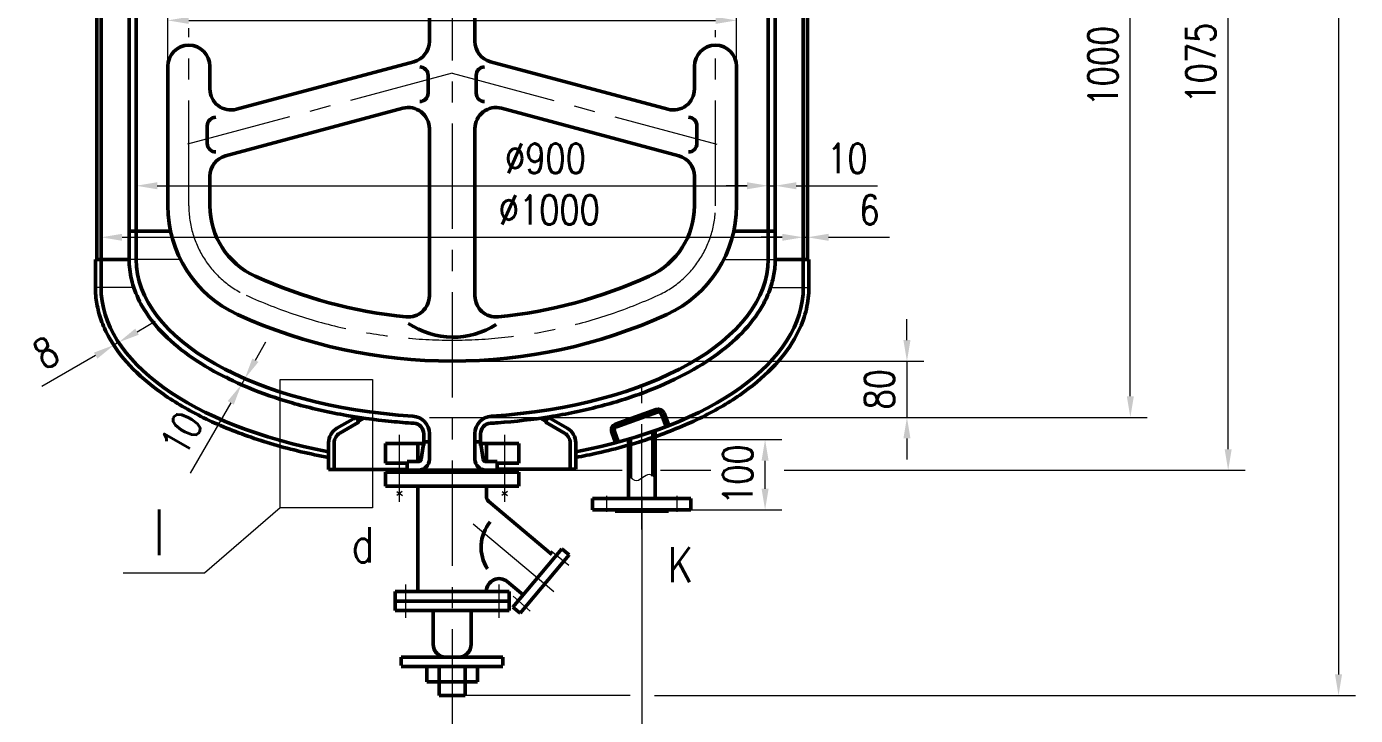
# Model space of a CAD drawing. Header units: millimetres. Extents: x -300 to 50368, y -660 to 14113.
# Drawn here: x 44387 to 46279, y 10563 to 11544 of the extents above; entities that cross this region are included whole.
import ezdxf

# ---------------------------------------------------------------- set-up
doc = ezdxf.new("R2010")
doc.units = ezdxf.units.MM
doc.header["$LTSCALE"] = 120
doc.linetypes.add('CENTER', pattern=[2, 1.25, -0.25, 0.25, -0.25])
doc.linetypes.add('PHANTOM', pattern=[2.5, 1.25, -0.25, 0.25, -0.25, 0.25, -0.25])
doc.layers.get('Defpoints').update_dxf_attribs({"lineweight": 18})
for name, color, linetype, lineweight in [('1轮廓实线层', 7, 'Continuous', 50), ('2细线层', 4, 'Continuous', 18), ('3中心线层', 1, 'CENTER', 18), ('5剖面线层', 2, 'Continuous', 18), ('7标注层', 4, 'Continuous', 20), ('9双点划线层', 6, 'PHANTOM', 18)]:
    doc.layers.add(name, color=color, linetype=linetype, lineweight=lineweight)
doc.styles.add('PC_TEXTSTYLE', font='gbenor.shx', dxfattribs={"width": 0.8, "bigfont": 'gbcbig.shx'})
doc.styles.add('TH_GBDIM', font='romans.shx', dxfattribs={"width": 0.8, "bigfont": 'gbcbig.shx'})
doc.dimstyles.new('TH_GBDIM', dxfattribs={"dimscale": 12, "dimtxt": 3.5, "dimasz": 2.5, "dimexe": 2, "dimexo": 0, "dimgap": 1.5, "dimtad": 1, "dimdec": 0, "dimzin": 0, "dimdsep": 46, "dimtxsty": 'TH_GBDIM', "dimcen": 2.5, "dimclrd": 256, "dimclre": 256, "dimclrt": 256, "dimadec": 0, "dimazin": 0, "dimtfac": 0.714286, "dimtdec": 0, "dimtmove": 0, "dimatfit": 3, "dimfxl": 0, "dimtzin": 0, "dimlwd": -1, "dimlwe": -1, "dimarcsym": 0})

# ---------------------------------------------------------------- blocks, each defined once
blk = doc.blocks.new('*D148')
at = {"layer": '7标注层'}
for p, q in [((45263.1, 10871.2), (45263.1, 10386.6)), ((44993.1, 10495.1), (44993.1, 10386.6)), ((45023.1, 10410.6), (45233.1, 10410.6))]:
    blk.add_line(p, q, dxfattribs=at)
for points in [[(45023.1, 10415.6), (45023.1, 10405.6), (44993.1, 10410.6)], [(45233.1, 10415.6), (45233.1, 10405.6), (45263.1, 10410.6)]]:
    blk.add_solid(points, dxfattribs=at)
at = {"layer": 'Defpoints', "color": 0}
for p in [(45263.1, 10871.2), (44993.1, 10495.1), (45263.1, 10410.6)]:
    blk.add_point(p, dxfattribs=at)
at = {"layer": '7标注层', "insert": (45128.1, 10449.6), "char_height": 42, "attachment_point": 5, "style": 'TH_GBDIM'}
blk.add_mtext('270', dxfattribs=at)
blk = doc.blocks.new('*D149')
at = {"layer": '7标注层'}
for p, q in [((45263.1, 10956), (45462.7, 10956)), ((45438.7, 10886), (45438.7, 10926)), ((45333.1, 10856), (45462.7, 10856))]:
    blk.add_line(p, q, dxfattribs=at)
for points in [[(45433.7, 10926), (45443.7, 10926), (45438.7, 10956)], [(45433.7, 10886), (45443.7, 10886), (45438.7, 10856)]]:
    blk.add_solid(points, dxfattribs=at)
at = {"layer": 'Defpoints', "color": 0}
for p in [(45263.1, 10956), (45438.7, 10956), (45333.1, 10856)]:
    blk.add_point(p, dxfattribs=at)
at = {"layer": '7标注层', "insert": (45399.7, 10906), "char_height": 42, "attachment_point": 5, "rotation": 90, "style": 'TH_GBDIM'}
blk.add_mtext('100', dxfattribs=at)
blk = doc.blocks.new('*D150')
at = {"layer": '7标注层'}
for p, q in [((45640.7, 11097.7), (45640.7, 11127.7)), ((44993.1, 11067.7), (45664.7, 11067.7)), ((45640.7, 11067.7), (45640.7, 10987.7)), ((44993.1, 10987.7), (45664.7, 10987.7)), ((45640.7, 10957.7), (45640.7, 10927.7))]:
    blk.add_line(p, q, dxfattribs=at)
for points in [[(45635.7, 11097.7), (45645.7, 11097.7), (45640.7, 11067.7)], [(45635.7, 10957.7), (45645.7, 10957.7), (45640.7, 10987.7)]]:
    blk.add_solid(points, dxfattribs=at)
at = {"layer": 'Defpoints', "color": 0}
for p in [(44993.1, 11067.7), (44993.1, 10987.7), (45640.7, 10987.7)]:
    blk.add_point(p, dxfattribs=at)
at = {"layer": '7标注层', "insert": (45601.7, 11027.7), "char_height": 42, "attachment_point": 5, "rotation": 90, "style": 'TH_GBDIM'}
blk.add_mtext('80', dxfattribs=at)
blk = doc.blocks.new('*D154')
at = {"layer": '7标注层'}
for p, q in [((44493.1, 11225.6), (44493.1, 11268.1)), ((45493.1, 11225.6), (45493.1, 11268.1)), ((44523.1, 11244.1), (45463.1, 11244.1))]:
    blk.add_line(p, q, dxfattribs=at)
for points in [[(44523.1, 11249.1), (44523.1, 11239.1), (44493.1, 11244.1)], [(45463.1, 11249.1), (45463.1, 11239.1), (45493.1, 11244.1)]]:
    blk.add_solid(points, dxfattribs=at)
at = {"layer": 'Defpoints', "color": 0}
for p in [(45493.1, 11244.1), (44493.1, 11225.6), (45493.1, 11225.6)]:
    blk.add_point(p, dxfattribs=at)
at = {"layer": '7标注层', "insert": (45131.4, 11283.1), "char_height": 42, "attachment_point": 5, "style": 'TH_GBDIM'}
blk.add_mtext('%%C1000', dxfattribs=at)
blk = doc.blocks.new('*D138')
at = {"layer": '7标注层'}
for p, q in [((45491.1, 11987.7), (45982.8, 11987.7)), ((45958.8, 11017.7), (45958.8, 11957.7)), ((44993.1, 10987.7), (45982.8, 10987.7))]:
    blk.add_line(p, q, dxfattribs=at)
for points in [[(45953.8, 11957.7), (45963.8, 11957.7), (45958.8, 11987.7)], [(45953.8, 11017.7), (45963.8, 11017.7), (45958.8, 10987.7)]]:
    blk.add_solid(points, dxfattribs=at)
at = {"layer": 'Defpoints', "color": 0}
for p in [(45491.1, 11987.7), (45958.8, 11987.7), (44993.1, 10987.7)]:
    blk.add_point(p, dxfattribs=at)
at = {"layer": '7标注层', "insert": (45919.8, 11487.7), "char_height": 42, "attachment_point": 5, "rotation": 90, "style": 'TH_GBDIM'}
blk.add_mtext('1000', dxfattribs=at)
blk = doc.blocks.new('*D147')
at = {"layer": '7标注层'}
for p, q in [((45491.1, 11987.7), (46122.1, 11987.7)), ((46098.1, 10942.3), (46098.1, 11957.7)), ((45465.7, 10912.3), (46122.1, 10912.3))]:
    blk.add_line(p, q, dxfattribs=at)
for points in [[(46093.1, 11957.7), (46103.1, 11957.7), (46098.1, 11987.7)], [(46093.1, 10942.3), (46103.1, 10942.3), (46098.1, 10912.3)]]:
    blk.add_solid(points, dxfattribs=at)
at = {"layer": 'Defpoints', "color": 0}
for p in [(45491.1, 11987.7), (46098.1, 11987.7), (45465.7, 10912.3)]:
    blk.add_point(p, dxfattribs=at)
at = {"layer": '7标注层', "insert": (46059.1, 11492.1), "char_height": 42, "attachment_point": 5, "rotation": 90, "style": 'TH_GBDIM'}
blk.add_mtext('1075', dxfattribs=at)
blk = doc.blocks.new('*D140')
at = {"layer": '7标注层'}
for p, q in [((45106.3, 13661.6), (46279.3, 13661.6)), ((46255.3, 13631.6), (46255.3, 10621.6)), ((45281, 10591.6), (46279.3, 10591.6))]:
    blk.add_line(p, q, dxfattribs=at)
for points in [[(46250.3, 13631.6), (46260.3, 13631.6), (46255.3, 13661.6)], [(46250.3, 10621.6), (46260.3, 10621.6), (46255.3, 10591.6)]]:
    blk.add_solid(points, dxfattribs=at)
at = {"layer": 'Defpoints', "color": 0}
for p in [(45106.3, 13661.6), (45281, 10591.6), (46255.3, 10591.6)]:
    blk.add_point(p, dxfattribs=at)
at = {"layer": '7标注层', "insert": (46216.3, 12183.9), "char_height": 42, "attachment_point": 5, "rotation": 90, "style": 'TH_GBDIM'}
blk.add_mtext('3070', dxfattribs=at)
blk = doc.blocks.new('*D141')
at = {"layer": '7标注层'}
for p, q in [((44543.1, 11412.2), (44543.1, 11293.5)), ((45443.1, 11412.2), (45443.1, 11293.5)), ((44573.1, 11317.5), (45413.1, 11317.5))]:
    blk.add_line(p, q, dxfattribs=at)
for points in [[(44573.1, 11322.5), (44573.1, 11312.5), (44543.1, 11317.5)], [(45413.1, 11322.5), (45413.1, 11312.5), (45443.1, 11317.5)]]:
    blk.add_solid(points, dxfattribs=at)
at = {"layer": 'Defpoints', "color": 0}
for p in [(44543.1, 11412.2), (45443.1, 11412.2), (45443.1, 11317.5)]:
    blk.add_point(p, dxfattribs=at)
at = {"layer": '7标注层', "insert": (45125.9, 11356.5), "char_height": 42, "attachment_point": 5, "style": 'TH_GBDIM'}
blk.add_mtext('%%c900', dxfattribs=at)
blk = doc.blocks.new('*D155')
at = {"layer": '7标注层'}
for p, q in [((45443.1, 11317.5), (45443.1, 11341.5)), ((45453.1, 11317.5), (45453.1, 11341.5)), ((45413.1, 11317.5), (45383.1, 11317.5)), ((45443.1, 11317.5), (45453.1, 11317.5)), ((45483.1, 11317.5), (45598.7, 11317.5))]:
    blk.add_line(p, q, dxfattribs=at)
for points in [[(45413.1, 11322.5), (45413.1, 11312.5), (45443.1, 11317.5)], [(45483.1, 11322.5), (45483.1, 11312.5), (45453.1, 11317.5)]]:
    blk.add_solid(points, dxfattribs=at)
at = {"layer": 'Defpoints', "color": 0}
for p in [(45443.1, 11317.5), (45453.1, 11317.5), (45453.1, 11317.5)]:
    blk.add_point(p, dxfattribs=at)
at = {"layer": '7标注层', "insert": (45555.9, 11356.5), "char_height": 42, "attachment_point": 5, "style": 'TH_GBDIM'}
blk.add_mtext('10', dxfattribs=at)
blk = doc.blocks.new('*D156')
at = {"layer": '7标注层'}
for p, q in [((45493.1, 11244.1), (45493.1, 11268.1)), ((45499.1, 11244.1), (45499.1, 11268.1)), ((45463.1, 11244.1), (45433.1, 11244.1)), ((45493.1, 11244.1), (45499.1, 11244.1)), ((45529.1, 11244.1), (45615.9, 11244.1))]:
    blk.add_line(p, q, dxfattribs=at)
for points in [[(45463.1, 11249.1), (45463.1, 11239.1), (45493.1, 11244.1)], [(45529.1, 11249.1), (45529.1, 11239.1), (45499.1, 11244.1)]]:
    blk.add_solid(points, dxfattribs=at)
at = {"layer": 'Defpoints', "color": 0}
for p in [(45493.1, 11244.1), (45499.1, 11244.1), (45499.1, 11244.1)]:
    blk.add_point(p, dxfattribs=at)
at = {"layer": '7标注层', "insert": (45587.5, 11283.1), "char_height": 42, "attachment_point": 5, "style": 'TH_GBDIM'}
blk.add_mtext('6', dxfattribs=at)
blk = doc.blocks.new('*D161')
at = {"layer": '7标注层'}
for p, q in [((44512.8, 11088.2), (44499.4, 11111.4)), ((44519.7, 11092.2), (44506.3, 11115.4)), ((44544.3, 11109.6), (44570.3, 11124.6)), ((44518.3, 11094.6), (44511.4, 11090.6)), ((44485.4, 11075.6), (44408.8, 11031.4))]:
    blk.add_line(p, q, dxfattribs=at)
for points in [[(44541.8, 11114), (44546.8, 11105.3), (44518.3, 11094.6)], [(44482.9, 11079.9), (44487.9, 11071.3), (44511.4, 11090.6)]]:
    blk.add_solid(points, dxfattribs=at)
at = {"layer": 'Defpoints', "color": 0}
for p in [(44518.3, 11094.6), (44519.7, 11092.2), (44512.8, 11088.2)]:
    blk.add_point(p, dxfattribs=at)
at = {"layer": '7标注层', "insert": (44414.6, 11079.8), "char_height": 42, "attachment_point": 5, "rotation": 30.0001, "style": 'TH_GBDIM'}
blk.add_mtext('8', dxfattribs=at)
blk = doc.blocks.new('*D162')
at = {"layer": '7标注层'}
for p, q in [((44712.9, 11069.1), (44727.9, 11095.1)), ((44699.6, 11042.1), (44677.1, 11055.1)), ((44694.5, 11033.4), (44672.1, 11046.4)), ((44697.9, 11043.1), (44692.9, 11034.4)), ((44677.9, 11008.4), (44620.1, 10908.3))]:
    blk.add_line(p, q, dxfattribs=at)
for points in [[(44708.6, 11071.6), (44717.2, 11066.6), (44697.9, 11043.1)], [(44673.5, 11010.9), (44682.2, 11005.9), (44692.9, 11034.4)]]:
    blk.add_solid(points, dxfattribs=at)
at = {"layer": 'Defpoints', "color": 0}
for p in [(44692.9, 11034.4), (44694.5, 11033.4), (44699.6, 11042.1)]:
    blk.add_point(p, dxfattribs=at)
at = {"layer": '7标注层', "insert": (44607.7, 10964.9), "char_height": 42, "attachment_point": 5, "rotation": 60.0001, "style": 'TH_GBDIM'}
blk.add_mtext('10', dxfattribs=at)
blk = doc.blocks.new('*D164')
at = {"layer": '7标注层'}
for p, q in [((44588.1, 11487.7), (44588.1, 11577)), ((45398.1, 11487.7), (45398.1, 11577)), ((44618.1, 11553), (45368.1, 11553))]:
    blk.add_line(p, q, dxfattribs=at)
for points in [[(44618.1, 11558), (44618.1, 11548), (44588.1, 11553)], [(45368.1, 11558), (45368.1, 11548), (45398.1, 11553)]]:
    blk.add_solid(points, dxfattribs=at)
at = {"layer": 'Defpoints', "color": 0}
for p in [(45398.1, 11553), (44588.1, 11487.7), (45398.1, 11487.7)]:
    blk.add_point(p, dxfattribs=at)
at = {"layer": '7标注层', "insert": (45138.6, 11592), "char_height": 42, "attachment_point": 5, "style": 'TH_GBDIM'}
blk.add_mtext('%%C810{}{}', dxfattribs=at)

msp = doc.modelspace()

# ---------------------------------------------------------------- hatches: boundary and pattern name
at = {"layer": '5剖面线层'}
h = msp.add_hatch(dxfattribs=at)
h.set_pattern_fill('ANSI37', color=256, scale=0.1, style=0)
h.set_pattern_definition([(45, (9507.66893, 469.58474), (-0.224506403, 0.224506403), []), (135, (9507.66893, 469.58474), (-0.224506403, -0.224506403), [])])
edge = h.paths.add_edge_path()
edge.add_spline(control_points=[(44867.75, 10986.39), (44863.54, 10987), (44859.35, 10987.65), (44855.18, 10988.32)], knot_values=[1.8543315, 1.8543315, 1.8543315, 1.8543315, 1.883204, 1.883204, 1.883204, 1.883204], degree=3, periodic=0)
edge.add_line((44855.18, 10988.32), (44860.37, 10982.13))
edge.add_line((44860.37, 10982.13), (44867.75, 10986.39))
h = msp.add_hatch(dxfattribs=at)
h.set_pattern_fill('ANSI37', color=256, scale=0.1, style=0)
h.set_pattern_definition([(135.0002994, (80478.5421, 469.7702), (0.2245052297, 0.2245075764), []), (45.0002994, (80478.5421, 469.7702), (0.2245075764, -0.2245052297), [])])
edge = h.paths.add_edge_path()
edge.add_spline(control_points=[(45118.41, 10986.39), (45122.62, 10987), (45126.81, 10987.65), (45130.98, 10988.32)], knot_values=[1.8543315, 1.8543315, 1.8543315, 1.8543315, 1.883204, 1.883204, 1.883204, 1.883204], degree=3, periodic=0)
edge.add_line((45130.98, 10988.32), (45125.79, 10982.13))
edge.add_line((45125.79, 10982.13), (45118.41, 10986.39))
h = msp.add_hatch(dxfattribs=at)
h.set_pattern_fill('ANSI37', color=256, style=0)
h.set_pattern_definition([(315, (4248.5053, 13375.2222), (-2.24506403, -2.24506403), []), (225, (4248.5053, 13375.2222), (-2.24506403, 2.24506403), [])])
h.paths.add_polyline_path([(44929.08, 10912.69), (44929.08, 10909.69), (44945.58, 10909.69), (44945.58, 10912.69)])
h.paths.add_polyline_path([(45040.58, 10912.69), (45040.58, 10909.69), (45057.08, 10909.69), (45057.08, 10912.69)])

# ---------------------------------------------------------------- linework, layer by layer
at = {"layer": '1轮廓实线层'}
for p, q in [((44960.58, 12499.69), (44960.58, 11523.06)), ((45025.58, 12499.69), (45025.58, 11523.06)), ((44533.08, 11917.69), (44533.08, 11212.69)), ((44543.08, 11917.69), (44543.08, 11212.69)), ((45443.08, 11917.69), (45443.08, 11212.69)), ((45453.08, 11917.69), (45453.08, 11212.69)), ((44493.09, 11777.69), (44493.08, 11172.69)), ((45493.06, 11777.69), (45493.08, 11172.69)), ((44487.09, 11698.68), (44487.08, 11212.69)), ((45499.07, 11698.69), (45499.08, 11212.69)), ((44588.08, 11288.88), (44588.08, 11487.69)), ((44648.08, 11455.4), (44648.08, 11487.69)), ((44938.34, 11494.08), (44685.84, 11426.42)), ((45047.81, 11494.08), (45300.31, 11426.42)), ((45338.08, 11455.4), (45338.08, 11487.69)), ((45398.08, 11288.88), (45398.08, 11487.69)), ((44958.86, 11474.75), (44958.86, 11449.32)), ((45027.29, 11474.75), (45027.29, 11449.32)), ((44922.81, 11427.8), (44670.31, 11360.15)), ((45063.34, 11427.8), (45315.84, 11360.15)), ((44644.43, 11403.02), (44644.43, 11377.58)), ((44960.58, 11398.82), (44960.58, 11160.72)), ((45025.58, 11398.82), (45025.58, 11160.72)), ((45341.73, 11403.02), (45341.73, 11377.58)), ((44648.08, 11288.88), (44648.08, 11331.17)), ((45338.08, 11288.88), (45338.08, 11331.17)), ((44533.08, 11212.69), (44533.08, 11252.69)), ((44591.97, 11252.69), (44533.08, 11252.69)), ((44543.08, 11212.69), (44543.08, 11252.69)), ((45394.18, 11252.69), (45453.08, 11252.69)), ((45443.08, 11212.69), (45443.08, 11252.69)), ((45453.08, 11212.69), (45453.08, 11252.69)), ((44485.08, 11212.69), (44533.08, 11212.69)), ((44485.08, 11212.69), (44485.08, 11172.69)), ((45501.08, 11212.69), (45453.08, 11212.69)), ((45501.08, 11212.69), (45501.08, 11172.68)), ((45283.61, 10998.87), (45225.74, 10977.94)), ((45284.97, 10995.11), (45227.1, 10974.18)), ((44829.08, 10972.18), (44851.81, 10985.3)), ((44833.08, 10965.25), (44855.81, 10978.38)), ((44860.37, 10982.13), (44855.11, 10988.4)), ((44860.37, 10982.13), (44867.75, 10986.39)), ((45125.79, 10982.13), (45118.41, 10986.39)), ((45125.79, 10982.13), (45131.04, 10988.4)), ((45153.08, 10965.25), (45130.35, 10978.38)), ((45157.08, 10972.18), (45134.35, 10985.3)), ((45297.75, 10974.47), (45291.37, 10992.11)), ((45301.48, 10975.91), (45295.13, 10993.47)), ((45225.57, 10951.95), (45220.34, 10966.42)), ((45229.49, 10952.87), (45224.1, 10967.78)), ((45244.08, 10871.98), (45244.08, 10956.47)), ((45247.08, 10902.23), (45247.08, 10957.35)), ((45279.08, 10904.1), (45279.08, 10967.63)), ((45282.08, 10871.98), (45282.08, 10968.68)), ((44817.08, 10913.4), (44817.08, 10951.4)), ((44825.08, 10951.4), (44825.08, 10913.4)), ((45161.08, 10951.4), (45161.08, 10913.78)), ((45169.08, 10913.78), (45169.08, 10951.4)), ((44817.08, 10913.4), (44929.08, 10913.4)), ((44898.08, 10909.69), (45088.08, 10909.69)), ((44898.08, 10889.77), (44898.08, 10909.69)), ((45060.03, 10909.69), (44926.13, 10909.69)), ((44938.79, 10909.69), (45047.36, 10909.69)), ((45057.08, 10913.78), (45169.08, 10913.78)), ((45088.08, 10889.77), (45088.08, 10909.69)), ((44898.08, 10889.77), (45088.08, 10889.77)), ((44944.31, 10889.77), (44944.31, 10739.65)), ((45041.85, 10889.77), (45041.85, 10874.66)), ((45045.08, 10867.73), (45134.93, 10792.34)), ((45193.08, 10855.98), (45193.08, 10871.98)), ((45193.08, 10871.98), (45263.08, 10871.98)), ((45225.08, 10853.98), (45225.08, 10855.98)), ((45079.68, 10717.44), (45149.47, 10800.62)), ((45090.08, 10708.72), (45159.87, 10791.89)), ((45149.47, 10800.62), (45159.87, 10791.89)), ((45094.22, 10734.77), (45071.58, 10753.77)), ((44912.06, 10739.65), (45074.1, 10739.65)), ((44912.06, 10739.65), (44912.06, 10712.51)), ((45041.85, 10739.91), (45041.85, 10739.91)), ((45041.85, 10739.91), (45041.85, 10739.65)), ((45074.1, 10739.65), (45074.1, 10712.51)), ((44912.06, 10726.08), (45074.1, 10726.08)), ((44912.06, 10712.51), (45074.1, 10712.51)), ((44965.94, 10664.51), (44965.94, 10712.51)), ((45020.22, 10664.51), (45020.22, 10712.51)), ((45079.68, 10717.44), (45090.08, 10708.72)), ((45065.46, 10646.42), (44920.7, 10646.42)), ((44920.7, 10634.14), (44920.7, 10646.42)), ((45065.46, 10634.14), (45065.46, 10646.42)), ((44920.7, 10632.85), (45065.46, 10632.85)), ((44956.89, 10610.91), (44956.89, 10632.85)), ((44974.45, 10632.85), (44974.45, 10591.64)), ((45011.7, 10632.85), (45011.7, 10591.64)), ((45029.27, 10610.91), (45029.27, 10632.85)), ((44956.89, 10610.91), (45029.27, 10610.91)), ((44974.45, 10591.64), (45011.7, 10591.64))]:
    msp.add_line(p, q, dxfattribs=at)
at = {"layer": '1轮廓实线层', "lineweight": 50}
for p, q in [((44952.58, 10964.36), (44952.58, 10947.69)), ((44960.58, 10964.48), (44960.58, 10927.69)), ((45025.58, 10964.48), (45025.58, 10927.6)), ((45033.58, 10964.36), (45033.58, 10947.69)), ((44898.08, 10922.69), (44898.08, 10950.69)), ((44898.08, 10950.69), (44952.29, 10950.69)), ((44944.08, 10925.18), (44944.08, 10950.69)), ((44952.58, 10952.69), (44949.07, 10928.12)), ((44960.58, 10952.69), (44952.58, 10952.69)), ((45025.58, 10952.69), (45025.58, 10927.69)), ((45025.58, 10952.69), (45033.58, 10952.69)), ((45033.58, 10952.69), (45037.09, 10928.12)), ((45088.08, 10950.69), (45033.86, 10950.69)), ((45042.08, 10925.18), (45042.08, 10950.69)), ((45088.08, 10922.69), (45088.08, 10950.69)), ((44929.08, 10922.69), (44898.08, 10922.69)), ((44945.11, 10924.69), (44929.08, 10924.69)), ((44929.08, 10924.69), (44929.08, 10912.69)), ((44929.08, 10924.69), (44929.08, 10922.69)), ((45057.08, 10924.69), (45041.05, 10924.69)), ((45057.08, 10912.69), (45057.08, 10924.69)), ((45057.08, 10922.69), (45088.08, 10922.69)), ((44929.08, 10912.69), (44945.58, 10912.69)), ((44929.08, 10912.69), (44929.08, 10909.69)), ((44929.08, 10909.69), (45057.08, 10909.69)), ((44945.58, 10912.69), (45040.58, 10912.69)), ((44945.58, 10912.69), (44945.58, 10909.69)), ((45057.08, 10912.69), (45040.58, 10912.69)), ((45040.58, 10912.69), (45040.58, 10909.69)), ((45057.08, 10909.69), (45057.08, 10912.69))]:
    msp.add_line(p, q, dxfattribs=at)
at = {"layer": '1轮廓实线层', "extrusion": (-1.22465e-16, 0, -1)}
for p, q in [((45333.08, 10871.98), (45263.08, 10871.98)), ((45333.08, 10855.98), (45333.08, 10871.98)), ((45193.08, 10855.98), (45333.08, 10855.98)), ((45225.08, 10853.98), (45301.08, 10853.98)), ((45301.08, 10853.98), (45301.08, 10855.98))]:
    msp.add_line(p, q, dxfattribs=at)
at = {"layer": '1轮廓实线层'}
for centre, radius, start, end in [((44618.08, 11487.69), 30, 0, 180), ((44930.58, 11523.06), 30, 285, 0), ((45055.58, 11523.06), 30, 180, 255), ((45368.08, 11487.69), 30, 0, 180), ((44946.86, 11474.75), 12, 0, 90), ((45039.29, 11474.75), 12, 90, 180), ((44678.08, 11455.4), 30, 180, 285), ((44946.86, 11449.32), 12, 270, 0), ((45039.29, 11449.32), 12, 180, 270), ((45308.08, 11455.4), 30, 255, 0), ((44656.43, 11403.02), 12, 90, 180), ((44930.58, 11398.82), 30, 0, 105), ((45055.58, 11398.82), 30, 75, 180), ((45329.73, 11403.02), 12, 0, 90), ((44656.43, 11377.58), 12, 180, 270), ((45329.73, 11377.58), 12, 270, 0), ((44678.08, 11331.17), 30, 105, 180), ((45308.08, 11331.17), 30, 0, 75), ((44758.08, 11288.88), 170, 180, 245.42215), ((44758.08, 11288.88), 110, 180, 245.42215), ((45228.08, 11288.88), 110, 294.57785, 0), ((45228.08, 11288.88), 170, 294.57785, 0), ((44993.08, 11802.69), 675, 245.42215, 264.43936), ((44993.08, 11802.69), 675, 275.56064, 294.57785), ((44930.58, 11160.72), 30, 264.43936, 360), ((45055.58, 11160.72), 30, 180, 275.56064), ((44993.08, 11802.69), 735, 245.42215, 294.57785), ((44994.43, 11215.63), 113.73, 235.88758, 302.7483), ((45286.67, 10990.41), 9, 19.88671, 109.88671), ((45286.67, 10990.41), 5, 19.88671, 109.88671), ((44846.81, 10993.96), 10, 300.0008, 326.17161), ((44846.81, 10993.96), 18, 300.0008, 318.90148), ((44935.58, 10964.48), 25, 0, 86.4158), ((44937.58, 10964.36), 15, 360, 86.54235), ((45050.58, 10964.48), 25, 93.58422, 180.00074), ((45048.58, 10964.36), 15, 93.45718, 180.00074), ((45139.35, 10993.96), 18, 221.09882, 239.9995), ((45139.35, 10993.96), 10, 213.82869, 239.9995), ((45228.8, 10969.48), 9, 109.88671, 199.88671), ((44841.08, 10951.4), 24, 120.0008, 180.0008), ((44841.08, 10951.4), 16, 120.0008, 180.0008), ((45145.08, 10951.4), 16, 359.9995, 59.9995), ((45145.08, 10951.4), 24, 359.9995, 59.9995), ((45228.8, 10969.48), 5, 109.88671, 199.88671), ((45050.9, 10874.66), 9.05, 180, 230), ((45091.38, 10802.72), 57.12, 140.73637, 212.62807), ((45059.95, 10739.91), 18.1, 50, 180), ((44984.03, 10664.51), 18.1, 180, 270), ((45002.13, 10664.51), 18.1, 270, 0)]:
    msp.add_arc(centre, radius, start, end, dxfattribs=at)
at = {"layer": '1轮廓实线层', "lineweight": 50}
for centre, radius, start, end in [((44945.11, 10928.69), 4, 270, 351.8699), ((44945.58, 10927.69), 15, 270, 0), ((45040.58, 10927.69), 15, 180, 270), ((45041.05, 10928.69), 4, 188.1301, 270)]:
    msp.add_arc(centre, radius, start, end, dxfattribs=at)
at = {"layer": '1轮廓实线层', "extrusion": (0, 0, -1)}
for start_param, end_param in [(1.6954228, 3.1415927), (0, 1.4461692)]:
    msp.add_ellipse((44993.08, 11212.69), major_axis=(450, 0), ratio=0.5, start_param=start_param, end_param=end_param, dxfattribs=at)
at = {"layer": '1轮廓实线层'}
for start_param, end_param in [(0, 1.2110961), (1.9305164, 3.1415822)]:
    msp.add_ellipse((44993.07, 11172.69), major_axis=(-500, 0), ratio=0.5000039, start_param=start_param, end_param=end_param, dxfattribs=at)
for points, knots in [([(44938.48, 10979.33), (44927.91, 10979.97), (44917.38, 10980.8), (44882.07, 10984.2), (44857.61, 10987.63), (44810.15, 10996.49), (44787.13, 11001.92), (44743.16, 11014.62), (44722.2, 11021.9), (44682.91, 11038.14), (44664.57, 11047.1), (44630.99, 11066.51), (44615.75, 11076.95), (44588.81, 11099.1), (44577.09, 11110.81), (44559.62, 11132.69), (44553.13, 11142.67), (44542.76, 11163.14), (44538.88, 11173.63), (44534.19, 11193.66), (44533.08, 11203.17), (44533.08, 11212.69)], [1.6910683, 1.6910683, 1.6910683, 1.6910683, 1.7612891, 1.7612891, 1.928042, 1.928042, 2.0947949, 2.0947949, 2.2615478, 2.2615478, 2.4283007, 2.4283007, 2.5950535, 2.5950535, 2.7618064, 2.7618064, 2.8934497, 2.8934497, 3.0250929, 3.0250929, 3.1415927, 3.1415927, 3.1415927, 3.1415927]), ([(45453.08, 11212.69), (45453.08, 11205.6), (45452.46, 11198.5), (45450.01, 11184.41), (45448.17, 11177.41), (45443.32, 11163.58), (45440.3, 11156.75), (45429.84, 11137.13), (45420.88, 11124.64), (45399.16, 11100.79), (45386.4, 11089.42), (45357.48, 11068.01), (45341.32, 11057.97), (45306.01, 11039.43), (45286.88, 11030.93), (45246.13, 11015.66), (45224.53, 11008.89), (45179.44, 10997.25), (45155.95, 10992.38), (45107.72, 10984.66), (45082.97, 10981.81), (45054.52, 10979.76), (45051.1, 10979.54), (45047.67, 10979.33)], [0, 0, 0, 0, 0.0868377, 0.0868377, 0.1736754, 0.1736754, 0.2605131, 0.2605131, 0.427266, 0.427266, 0.5940188, 0.5940188, 0.7607717, 0.7607717, 0.9275246, 0.9275246, 1.0942775, 1.0942775, 1.2610304, 1.2610304, 1.4277833, 1.4277833, 1.4505236, 1.4505236, 1.4505236, 1.4505236]), ([(44485.08, 11172.69), (44485.08, 11164.89), (44485.76, 11157.09), (44488.5, 11141.58), (44490.55, 11133.88), (44495.96, 11118.64), (44499.33, 11111.1), (44511.23, 11089.08), (44521.6, 11074.93), (44546.85, 11047.9), (44561.74, 11035.02), (44595.57, 11010.83), (44614.52, 10999.51), (44655.91, 10978.73), (44678.36, 10969.26), (44726.11, 10952.42), (44751.41, 10945.05), (44790.64, 10935.79), (44803.75, 10933.03), (44817.08, 10930.55)], [6.2831854, 6.2831854, 6.2831854, 6.2831854, 6.3711371, 6.3711371, 6.4590889, 6.4590889, 6.5470407, 6.5470407, 6.7202084, 6.7202084, 6.8933761, 6.8933761, 7.0665439, 7.0665439, 7.2397116, 7.2397116, 7.4128793, 7.4128793, 7.4974034, 7.4974034, 7.4974034, 7.4974034]), ([(45169.08, 10930.55), (45179.82, 10932.55), (45190.43, 10934.73), (45227.44, 10943.1), (45252.97, 10950.26), (45301.25, 10966.7), (45324, 10975.98), (45366.05, 10996.41), (45385.35, 11007.57), (45419.95, 11031.46), (45435.24, 11044.21), (45461.34, 11070.99), (45472.15, 11085.03), (45486.26, 11109.55), (45490.86, 11119.78), (45497.59, 11140.52), (45499.73, 11151.04), (45500.92, 11165.29), (45501.08, 11168.99), (45501.08, 11172.69)], [8.2105615, 8.2105615, 8.2105615, 8.2105615, 8.278718, 8.278718, 8.4518858, 8.4518858, 8.6250535, 8.6250535, 8.7982212, 8.7982212, 8.971389, 8.971389, 9.1445567, 9.1445567, 9.26381, 9.26381, 9.3830633, 9.3830633, 9.4247781, 9.4247781, 9.4247781, 9.4247781])]:
    msp.add_open_spline(points, degree=3, knots=knots, dxfattribs=at)
at = {"layer": '2细线层'}
msp.add_line((44960.58, 10987.69), (45025.58, 10987.69), dxfattribs=at)
at = {"layer": '3中心线层'}
for p, q in [((44993.08, 13806.11), (44993.08, 10495.11)), ((44618.08, 11288.88), (44618.08, 11541.69)), ((45368.08, 11288.88), (45368.08, 11538.95)), ((44993.08, 11477.69), (44588.08, 11369.17)), ((44993.08, 11477.69), (45398.08, 11369.17)), ((45263.08, 10828.12), (45263.08, 11033.4)), ((44918.08, 10867.6), (44918.08, 10962.78)), ((45068.08, 10867.6), (45068.08, 10962.78)), ((45213.08, 10875.98), (45213.08, 10852.98)), ((45263.08, 10874.98), (45263.08, 10850.98)), ((45022.9, 10835.96), (45145.16, 10733.37)), ((45134.13, 10797.44), (45159.36, 10777.26)), ((44926.68, 10749.77), (44926.68, 10702.25)), ((45059.48, 10749.77), (45059.48, 10702.25)), ((45080.15, 10733.11), (45104.4, 10711.76))]:
    msp.add_line(p, q, dxfattribs=at)
at = {"layer": '3中心线层', "extrusion": (-1.22465e-16, 0, -1)}
msp.add_line((45313.08, 10875.98), (45313.08, 10852.98), dxfattribs=at)
at = {"layer": '3中心线层'}
for centre, radius, start, end in [((44758.08, 11288.88), 140, 180, 245.42215), ((45228.08, 11288.88), 140, 294.57785, 0), ((44993.08, 11802.69), 705, 245.42215, 294.57785)]:
    msp.add_arc(centre, radius, start, end, dxfattribs=at)
at = {"layer": '5剖面线层'}
msp.add_spline([(45282.08, 10901.91), (45273.57, 10906.28), (45256.21, 10897.43), (45244.08, 10905.22)], degree=3, dxfattribs=at)
at = {"layer": '7标注层'}
for p, q in [((45057.08, 10912.34), (45235.13, 10912.34)), ((45289.98, 10912.34), (45361.61, 10912.34)), ((44922.05, 10881.91), (44914.1, 10876.36)), ((44914.32, 10881.91), (44922.45, 10876.23)), ((45071.83, 10881.91), (45063.71, 10876.23)), ((45064.1, 10881.91), (45072.05, 10876.36)), ((45246.42, 10591.64), (45011.7, 10591.64))]:
    msp.add_line(p, q, dxfattribs=at)
msp.add_lwpolyline([(44747.93, 11041.45), (44879.42, 11041.45), (44879.42, 10858.74), (44747.93, 10858.74)], close=True, dxfattribs=at)
at = {"layer": '9双点划线层'}
for p, q in [((44606.11, 11212.69), (44533.08, 11212.69)), ((45380.05, 11212.69), (45453.08, 11212.69)), ((45453.08, 11212.69), (45499.08, 11212.69)), ((44539.66, 11172.69), (44485.08, 11172.69)), ((45446.49, 11172.69), (45501.08, 11172.69))]:
    msp.add_line(p, q, dxfattribs=at)

# ---------------------------------------------------------------- texts
at = {"layer": '1轮廓实线层', "style": 'PC_TEXTSTYLE'}
msp.add_text('TH_SUPERPART', height=1e-29, dxfattribs=at).set_placement((45263.08, 10853.98))
at = {"layer": '2细线层', "style": 'TH_GBDIM', "width": 0.8}
for s, height, p in [('Ⅰ', 75, (44554.16, 10783.8)), ('d', 50, (44849.85, 10781.22)), ('K', 50, (45300.22, 10753.05))]:
    msp.add_text(s, height=height, dxfattribs=at).set_placement(p)

# ---------------------------------------------------------------- dimensions: what is measured, and where the dimension line sits
at = {"layer": '7标注层'}
for base, p1, p2, angle, picture, middle, dimtype in [((46255.34, 10591.64), (45106.33, 13661.57), (45281.03, 10591.64), 90, '*D140', (46255.34, 12183.9), 160), ((45958.79, 11987.69), (44993.08, 10987.69), (45491.08, 11987.69), 90, '*D138', (45958.79, 11487.69), 160), ((46098.08, 11987.69), (45465.7, 10912.34), (45491.08, 11987.69), 90, '*D147', (46098.08, 11492.11), 160), ((45640.66, 10987.69), (44993.08, 11067.69), (44993.08, 10987.69), 90, '*D150', (45640.66, 11027.69), 160), ((44518.3, 11094.63), (44512.76, 11088.18), (44519.71, 11092.19), 30.00015, '*D161', (44434.1, 11046.02), 161), ((44692.87, 11034.38), (44699.57, 11042.13), (44694.54, 11033.41), 240.00015, '*D162', (44641.47, 10945.35), 161), ((45438.67, 10955.98), (45333.08, 10855.98), (45263.08, 10955.98), 90, '*D149', (45438.67, 10905.98), 160)]:
    dim = msp.add_linear_dim(base=base, p1=p1, p2=p2, angle=angle, dimstyle='TH_GBDIM', dxfattribs=at)
    dim.commit()
    dim.dimension.update_dxf_attribs({"geometry": picture, "text_midpoint": middle, "dimtype": dimtype})
dim = msp.add_linear_dim(base=(45398.08, 11553.01), p1=(44588.08, 11487.69), p2=(45398.08, 11487.69), text='%%C<>{}{}', dimstyle='TH_GBDIM', override={"dimgap": 1.5, "dimtad": 1, "dimjust": 0, "dimdec": 0, "dimlfac": 1, "dimse1": 0, "dimse2": 0, "dimsd1": 0, "dimsd2": 0}, dxfattribs=at)
dim.commit()
dim.dimension.update_dxf_attribs({"geometry": '*D164', "text_midpoint": (45138.63, 11553.01), "dimtype": 160})
dim = msp.add_linear_dim(base=(45443.08, 11317.55), p1=(44543.08, 11412.24), p2=(45443.08, 11412.24), text='%%c900', dimstyle='TH_GBDIM', dxfattribs=at)
dim.commit()
dim.dimension.update_dxf_attribs({"geometry": '*D141', "text_midpoint": (45125.94, 11317.55), "dimtype": 160})
for base, p1, p2, picture, middle in [((45453.08, 11317.55), (45443.08, 11317.55), (45453.08, 11317.55), '*D155', (45555.88, 11317.55)), ((45499.08, 11244.1), (45493.08, 11244.1), (45499.08, 11244.1), '*D156', (45587.48, 11244.1)), ((45263.08, 10410.55), (44993.08, 10495.11), (45263.08, 10871.25), '*D148', (45128.08, 10410.55))]:
    dim = msp.add_linear_dim(base=base, p1=p1, p2=p2, dimstyle='TH_GBDIM', dxfattribs=at)
    dim.commit()
    dim.dimension.update_dxf_attribs({"geometry": picture, "text_midpoint": middle, "dimtype": 160})
dim = msp.add_linear_dim(base=(45493.08, 11244.1), p1=(44493.08, 11225.63), p2=(45493.08, 11225.63), angle=359.99996, text='%%C1000', dimstyle='TH_GBDIM', dxfattribs=at)
dim.commit()
dim.dimension.update_dxf_attribs({"geometry": '*D154', "text_midpoint": (45131.36, 11244.1), "dimtype": 161})

# ---------------------------------------------------------------- leaders
msp.add_leader([(44747.93, 10858.74), (44640.54, 10765.82), (44524.68, 10765.82)], dimstyle='TH_GBDIM', override={"dimgap": 1.5, "dimtad": 0, "dimldrblk": 'None'}, dxfattribs=at)

doc.saveas('drawing.dxf')
